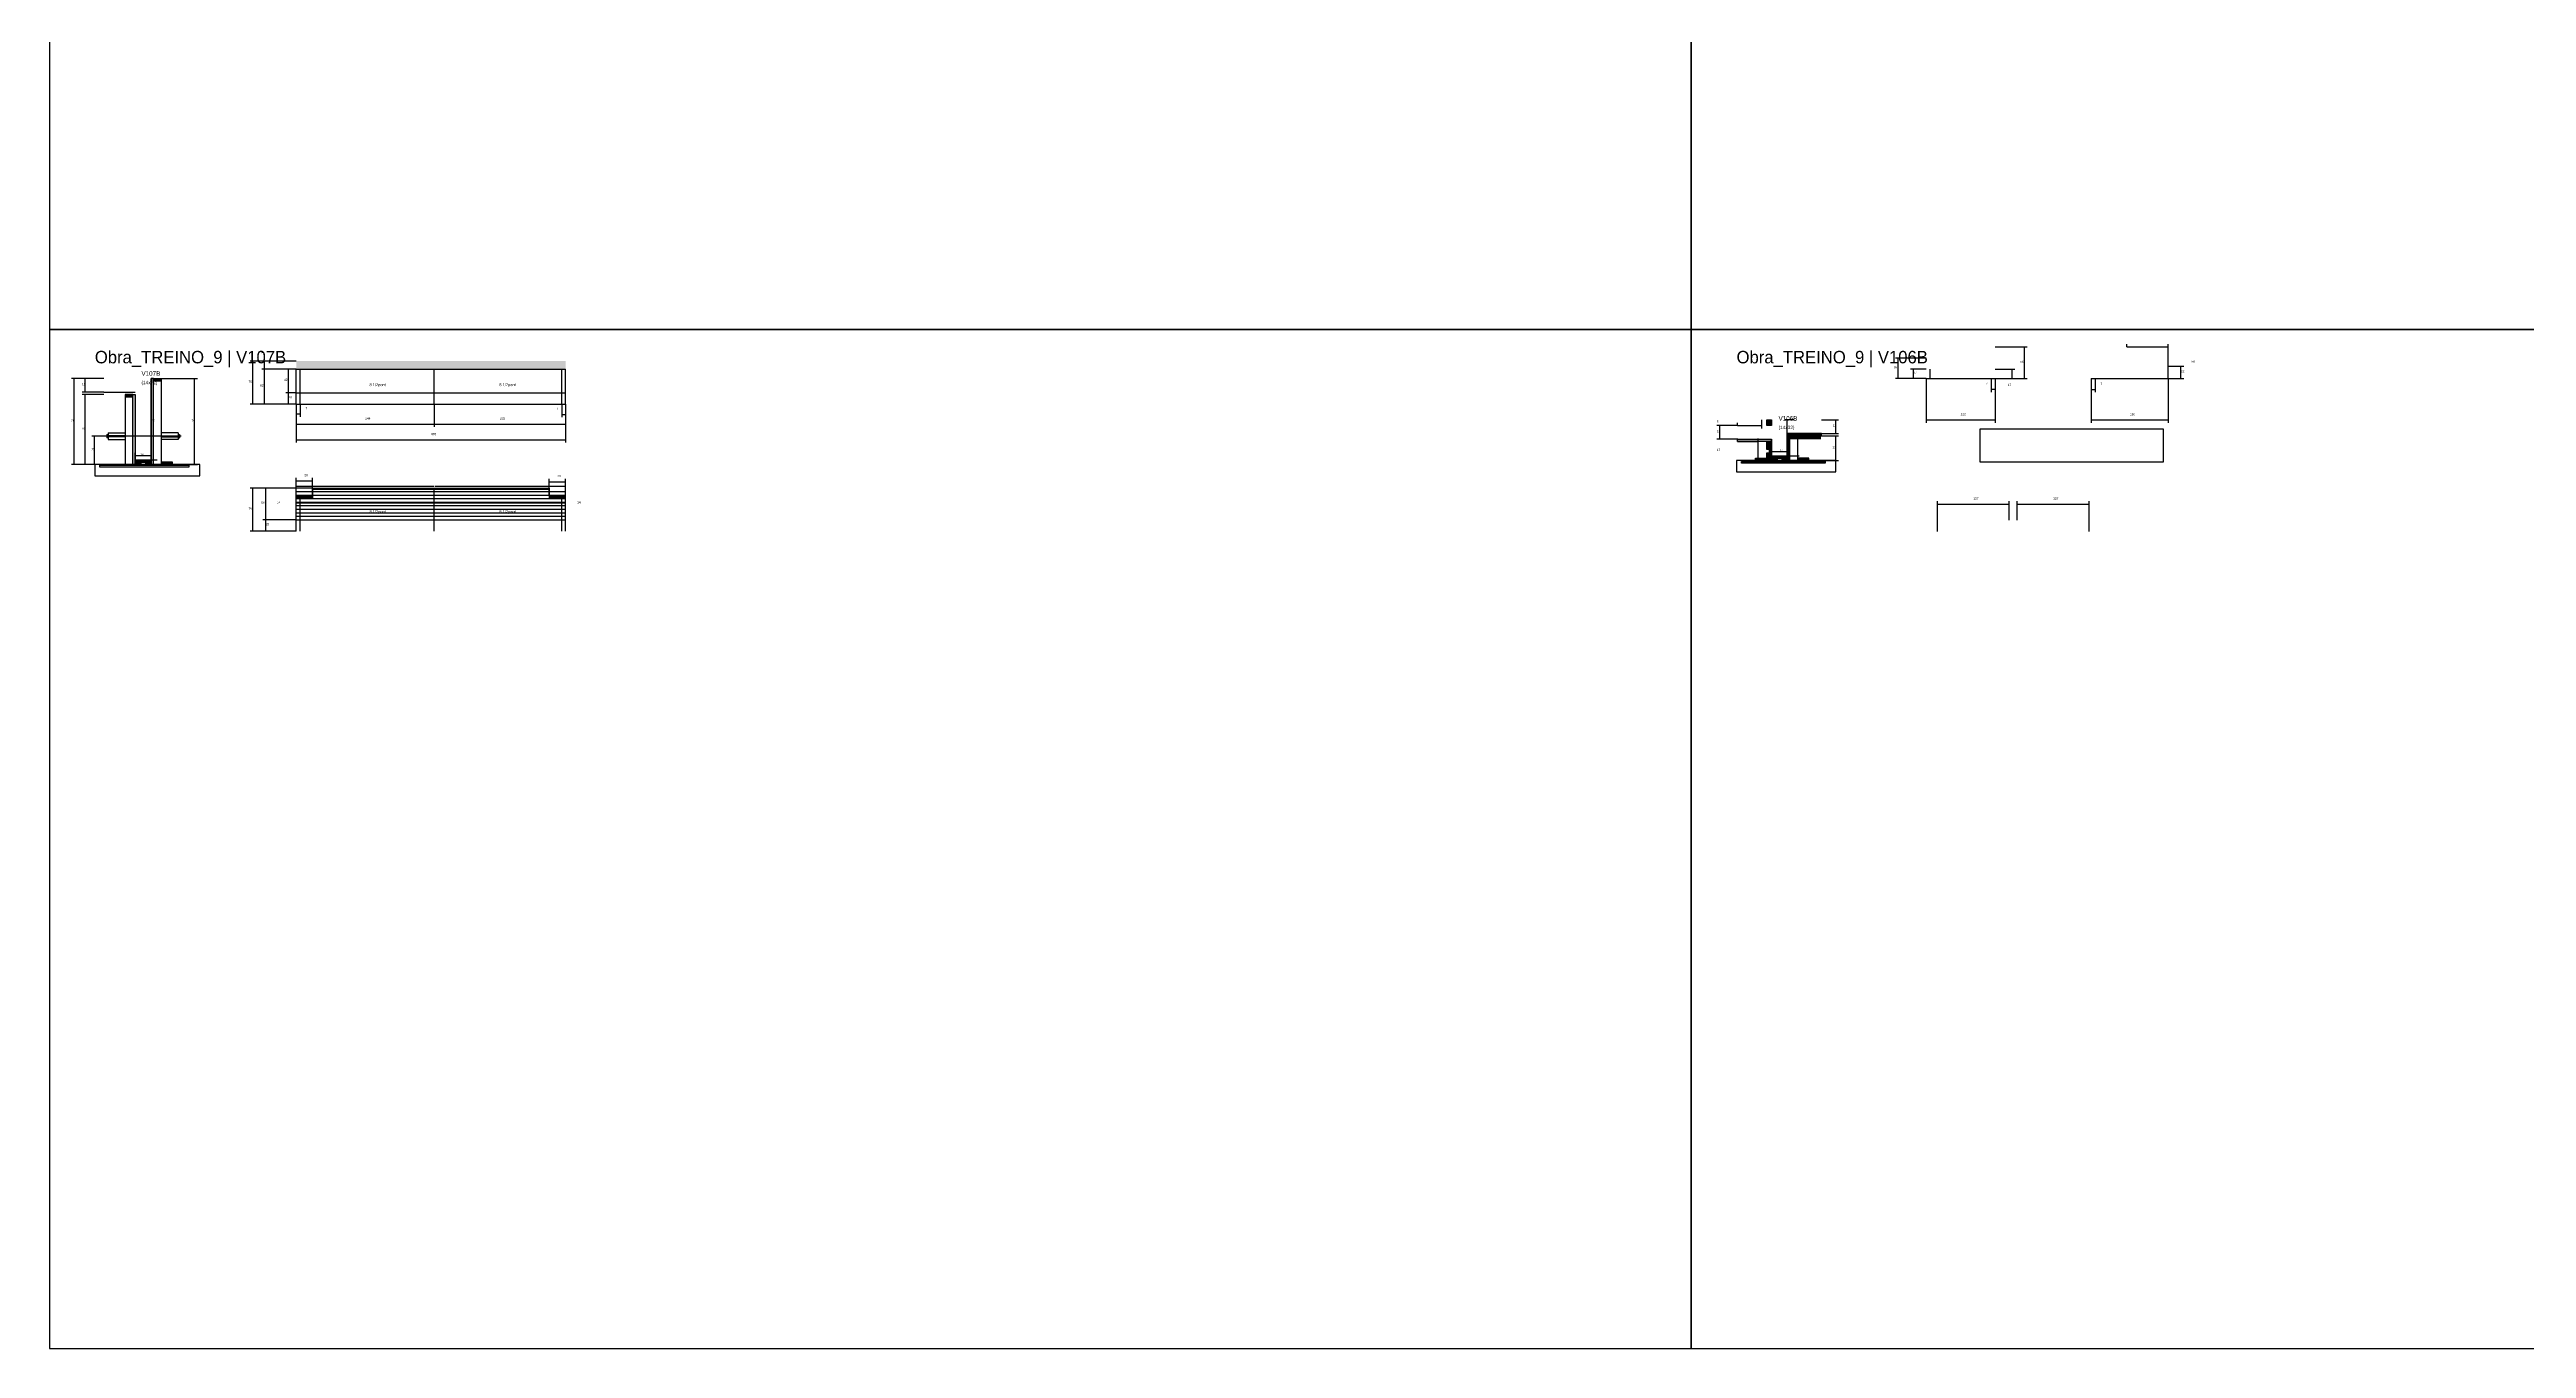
# Model space of a CAD drawing. Header units: metres. Extents: x -41 to 34840, y -36000 to 1848.
# Drawn here: x 0 to 4375, y -36000 to -33706 of the extents above; entities that cross this region are included whole.
import ezdxf

# ---------------------------------------------------------------- set-up
doc = ezdxf.new("R2010")
doc.units = ezdxf.units.M
for name, color, linetype in [('barrote', 126, 'Continuous'), ('CELL_BORDER', 8, 'Continuous'), ('COTA', 4, 'Continuous'), ('Cota Seção (2x)', 4, 'Continuous'), ('Hachura', 253, 'Continuous'), ('LABEL_ID', 3, 'Continuous'), ('Madeira', 126, 'Continuous'), ('NOMENCLATURA', 7, 'Continuous'), ('Painéis', 200, 'Continuous'), ('SARR_2.2x7', 40, 'Continuous'), ('SCO-___-LAJ', 4, 'Continuous'), ('TENSOR', 2, 'Continuous'), ('Texto Seção', 7, 'Continuous')]:
    doc.layers.add(name, color=color, linetype=linetype)

msp = doc.modelspace()

# ---------------------------------------------------------------- hatches: boundary and pattern name
at = {"layer": 'COTA'}
h = msp.add_hatch(dxfattribs=at)
h.set_pattern_fill('AR-CONC', scale=0.03)
h.paths.add_polyline_path([(435.7, -34256), (435.7, -34270), (911.7, -34270), (911.7, -34256)])
at = {"layer": 'Hachura'}
h = msp.add_hatch(color=8, dxfattribs=at)
h.dxf.hatch_style = 1
h.paths.add_polyline_path([(183.4, -34286.8), (179.4, -34286.8), (179.4, -34286.8), (179.4, -34438.8), (179.4, -34438.8), (183.4, -34438.8), (183.4, -34438.8), (183.4, -34286.8)])
h = msp.add_hatch(dxfattribs=at)
h.set_pattern_fill('ANSI31', scale=0.5)
h.paths.add_polyline_path([(183.4, -34291.2), (183.4, -34286.8), (183.4, -34286.8), (197.4, -34286.8), (197.4, -34286.8), (197.4, -34291.2), (197.4, -34291.2), (183.4, -34291.2)])
h = msp.add_hatch(dxfattribs=at)
h.set_pattern_fill('ANSI31', scale=0.5)
h.paths.add_polyline_path([(147.4, -34319.2), (147.4, -34314.8), (147.4, -34314.8), (133.4, -34314.8), (133.4, -34314.8), (133.4, -34319.2), (133.4, -34319.2), (147.4, -34319.2)])
h = msp.add_hatch(color=8, dxfattribs=at)
h.dxf.hatch_style = 1
h.paths.add_polyline_path([(147.4, -34314.8), (151.4, -34314.8), (151.4, -34314.8), (151.4, -34438.8), (151.4, -34438.8), (147.4, -34438.8), (147.4, -34438.8), (147.4, -34314.8)])
h = msp.add_hatch(dxfattribs=at)
h.set_pattern_fill('ANSI31', scale=0.5)
h.paths.add_polyline_path([(3037.9, -34369.9), (3033.5, -34369.9), (3033.5, -34369.9), (3033.5, -34359.9), (3033.5, -34359.9), (3037.9, -34359.9), (3037.9, -34359.9), (3037.9, -34369.9)])
h = msp.add_hatch(color=8, dxfattribs=at)
h.dxf.hatch_style = 1
h.paths.add_polyline_path([(3041.9, -34359.9), (3037.9, -34359.9), (3037.9, -34359.9), (3037.9, -34369.9), (3037.9, -34369.9), (3041.9, -34369.9), (3041.9, -34369.9), (3041.9, -34359.9)])
h = msp.add_hatch(color=8, dxfattribs=at)
h.dxf.hatch_style = 1
h.paths.add_polyline_path([(3129.9, -34387.9), (3129.9, -34383.9), (3129.9, -34383.9), (3069.9, -34383.9), (3069.9, -34383.9), (3069.9, -34387.9), (3069.9, -34387.9), (3129.9, -34387.9)])
h = msp.add_hatch(color=8, dxfattribs=at)
h.dxf.hatch_style = 1
h.paths.add_polyline_path([(3073.9, -34387.9), (3069.9, -34387.9), (3069.9, -34387.9), (3069.9, -34431.9), (3069.9, -34431.9), (3073.9, -34431.9), (3073.9, -34431.9), (3073.9, -34387.9)])
h = msp.add_hatch(dxfattribs=at)
h.set_pattern_fill('ANSI31', scale=0.5)
h.paths.add_polyline_path([(3073.9, -34392.3), (3073.9, -34387.9), (3073.9, -34387.9), (3087.9, -34387.9), (3087.9, -34387.9), (3087.9, -34392.3), (3087.9, -34392.3), (3073.9, -34392.3)])
h = msp.add_hatch(color=8, dxfattribs=at)
h.dxf.hatch_style = 1
h.paths.add_polyline_path([(179.4, -34434.4), (179.4, -34430.8), (179.4, -34430.8), (151.4, -34430.8), (151.4, -34430.8), (151.4, -34434.4), (151.4, -34434.4), (179.4, -34434.4)])
h = msp.add_hatch(color=8, dxfattribs=at)
h.dxf.hatch_style = 1
h.paths.add_polyline_path([(2981.9, -34397.9), (2981.9, -34393.9), (2981.9, -34393.9), (3041.9, -34393.9), (3041.9, -34393.9), (3041.9, -34397.9), (3041.9, -34397.9), (2981.9, -34397.9)])
h = msp.add_hatch(dxfattribs=at)
h.set_pattern_fill('ANSI31', scale=0.5)
h.paths.add_polyline_path([(3013.5, -34431.9), (3013.5, -34427.5), (3013.5, -34427.5), (3033.5, -34427.5), (3033.5, -34427.5), (3033.5, -34431.9), (3033.5, -34431.9), (3013.5, -34431.9)])
h = msp.add_hatch(dxfattribs=at)
h.set_pattern_fill('ANSI31', scale=0.5)
h.paths.add_polyline_path([(3037.9, -34411.9), (3033.5, -34411.9), (3033.5, -34411.9), (3033.5, -34397.9), (3033.5, -34397.9), (3037.9, -34397.9), (3037.9, -34397.9), (3037.9, -34411.9)])
h = msp.add_hatch(dxfattribs=at)
h.set_pattern_fill('ANSI31', scale=0.5)
h.paths.add_polyline_path([(3037.9, -34432.2), (3033.5, -34432.2), (3033.5, -34432.2), (3033.5, -34418.2), (3033.5, -34418.2), (3037.9, -34418.2), (3037.9, -34418.2), (3037.9, -34432.2)])
h = msp.add_hatch(color=8, dxfattribs=at)
h.dxf.hatch_style = 1
h.paths.add_polyline_path([(3037.9, -34431.9), (3041.9, -34431.9), (3041.9, -34397.9), (3037.9, -34397.9)])
h = msp.add_hatch(color=8, dxfattribs=at)
h.dxf.hatch_style = 1
h.paths.add_polyline_path([(3069.9, -34427.5), (3069.9, -34423.9), (3069.9, -34423.9), (3041.9, -34423.9), (3041.9, -34423.9), (3041.9, -34427.5), (3041.9, -34427.5), (3069.9, -34427.5)])
h = msp.add_hatch(dxfattribs=at)
h.set_pattern_fill('ANSI31', scale=0.5)
h.paths.add_polyline_path([(3041.9, -34431.9), (3041.9, -34427.5), (3041.9, -34427.5), (3051.9, -34427.5), (3051.9, -34427.5), (3051.9, -34431.9), (3051.9, -34431.9), (3041.9, -34431.9)])
h = msp.add_hatch(dxfattribs=at)
h.set_pattern_fill('ANSI31', scale=0.5)
h.paths.add_polyline_path([(3069.9, -34431.9), (3069.9, -34427.5), (3069.9, -34427.5), (3059.9, -34427.5), (3059.9, -34427.5), (3059.9, -34431.9), (3059.9, -34431.9), (3069.9, -34431.9)])
h = msp.add_hatch(dxfattribs=at)
h.set_pattern_fill('ANSI31', scale=0.5)
h.paths.add_polyline_path([(3107.9, -34431.9), (3107.9, -34427.5), (3107.9, -34427.5), (3087.9, -34427.5), (3087.9, -34427.5), (3087.9, -34431.9), (3087.9, -34431.9), (3107.9, -34431.9)])
h = msp.add_hatch(dxfattribs=at)
h.set_pattern_fill('ANSI31', scale=0.5)
h.paths.add_polyline_path([(151.4, -34438.8), (151.4, -34434.4), (151.4, -34434.4), (161.4, -34434.4), (161.4, -34434.4), (161.4, -34438.8), (161.4, -34438.8), (151.4, -34438.8)])
h = msp.add_hatch(dxfattribs=at)
h.set_pattern_fill('ANSI31', scale=0.5)
h.paths.add_polyline_path([(179.4, -34438.8), (179.4, -34434.4), (179.4, -34434.4), (169.4, -34434.4), (169.4, -34434.4), (169.4, -34438.8), (169.4, -34438.8), (179.4, -34438.8)])
h = msp.add_hatch(dxfattribs=at)
h.set_pattern_fill('ANSI31', scale=0.5)
h.paths.add_polyline_path([(217.4, -34438.8), (217.4, -34434.4), (217.4, -34434.4), (197.4, -34434.4), (197.4, -34434.4), (197.4, -34438.8), (197.4, -34438.8), (217.4, -34438.8)])

# ---------------------------------------------------------------- linework, layer by layer
for p, q in [((101.4, -34385.8), (101.4, -34391.8)), ((101.4, -34385.8), (103.4, -34385.8)), ((103.4, -34382.8), (103.4, -34394.8)), ((103.4, -34382.8), (133.4, -34382.8)), ((133.4, -34387.8), (103.4, -34387.8)), ((133.4, -34389.8), (103.4, -34389.8)), ((227.4, -34382.8), (197.4, -34382.8)), ((197.4, -34387.8), (227.4, -34387.8)), ((197.4, -34389.8), (227.4, -34389.8)), ((227.4, -34382.8), (227.4, -34394.8)), ((227.4, -34385.8), (229.4, -34385.8)), ((229.4, -34385.8), (229.4, -34391.8)), ((103.4, -34391.8), (101.4, -34391.8)), ((103.4, -34394.8), (133.4, -34394.8)), ((227.4, -34394.8), (197.4, -34394.8)), ((227.4, -34391.8), (229.4, -34391.8))]:
    msp.add_line(p, q)
at = {"layer": 'barrote'}
for points in [[(2980, -34451.9), (3155.6, -34451.9), (3155.6, -34431.9), (2980, -34431.9)], [(80, -34458.8), (265.2, -34458.8), (265.2, -34438.8), (80, -34438.8)]]:
    msp.add_lwpolyline(points, close=True, dxfattribs=at)
at = {"layer": 'CELL_BORDER'}
for points in [[(0, -34200), (2900, -34200), (2900, -32400), (0, -32400)], [(2900, -34200), (5800, -34200), (5800, -32400), (2900, -32400)], [(0, -36000), (2900, -36000), (2900, -34200), (0, -34200)], [(2900, -36000), (5800, -36000), (5800, -34200), (2900, -34200)]]:
    msp.add_lwpolyline(points, close=True, dxfattribs=at)
at = {"layer": 'COTA'}
for p, q in [((435.7, -34256), (354.4, -34256)), ((359.4, -34332), (359.4, -34256)), ((435.7, -34256), (375, -34256)), ((380, -34270), (380, -34256)), ((3314.7, -34251), (3260.5, -34251)), ((3265.5, -34287), (3265.5, -34251)), ((3436.7, -34231), (3493.6, -34231)), ((3488.6, -34287), (3488.6, -34231)), ((3669.5, -34231), (3669.5, -34226)), ((3669.5, -34231), (3742.5, -34231)), ((3742.5, -34287), (3742.5, -34226)), ((95.8, -34286.8), (38.5, -34286.8)), ((43.5, -34438.8), (43.5, -34286.8)), ((95.8, -34286.8), (57.8, -34286.8)), ((62.8, -34310.8), (62.8, -34286.8)), ((197.4, -34286.8), (261.3, -34286.8)), ((256.3, -34438.8), (256.3, -34286.8)), ((435.7, -34270), (375, -34270)), ((435.7, -34270), (375, -34270)), ((380, -34332), (380, -34270)), ((435.7, -34270), (417.2, -34270)), ((422.2, -34312), (422.2, -34270)), ((3314.7, -34287), (3260.5, -34287)), ((3314.7, -34270), (3287.3, -34270)), ((3314.7, -34287), (3287.3, -34287)), ((3292.3, -34287), (3292.3, -34270)), ((3314.7, -34287), (3314.7, -34364.9)), ((3429.7, -34287), (3429.7, -34310.9)), ((3436.7, -34270), (3471.8, -34270)), ((3436.7, -34287), (3436.7, -34364.9)), ((3436.7, -34287), (3436.7, -34310.9)), ((3436.7, -34287), (3471.8, -34287)), ((3436.7, -34287), (3493.6, -34287)), ((3466.8, -34287), (3466.8, -34270)), ((3606.5, -34287), (3606.5, -34364.9)), ((3606.5, -34287), (3606.5, -34311.1)), ((3613.5, -34287), (3613.5, -34311.1)), ((3742.5, -34265), (3769.9, -34265)), ((3742.5, -34287), (3742.5, -34364.9)), ((3742.5, -34287), (3769.9, -34287)), ((3764.9, -34287), (3764.9, -34265)), ((95.8, -34310.8), (57.8, -34310.8)), ((95.8, -34314.8), (57.8, -34314.8)), ((62.8, -34438.8), (62.8, -34314.8)), ((435.7, -34332), (354.4, -34332)), ((435.7, -34332), (375, -34332)), ((435.7, -34312), (417.2, -34312)), ((435.7, -34312), (417.2, -34312)), ((435.7, -34332), (417.2, -34332)), ((422.2, -34332), (422.2, -34312)), ((435.7, -34332), (435.7, -34372.2)), ((435.7, -34332), (435.7, -34399.9)), ((435.7, -34332), (435.7, -34354.2)), ((442.7, -34332), (442.7, -34354.2)), ((679.7, -34332), (679.7, -34372.2)), ((679.7, -34332), (679.7, -34372.2)), ((904.7, -34332), (904.7, -34355.1)), ((911.7, -34332), (911.7, -34399.9)), ((911.7, -34332), (911.7, -34372.2)), ((911.7, -34332), (911.7, -34355.1)), ((3429.7, -34305.9), (3436.7, -34305.9)), ((3606.5, -34306.1), (3613.5, -34306.1)), ((98.1, -34388.8), (74.6, -34388.8)), ((79.6, -34438.8), (79.6, -34388.8)), ((435.7, -34349.2), (442.7, -34349.2)), ((435.7, -34367.2), (679.7, -34367.2)), ((679.7, -34367.2), (911.7, -34367.2)), ((904.7, -34350.1), (911.7, -34350.1)), ((2981.9, -34369.9), (2945.4, -34369.9)), ((2950.4, -34393.9), (2950.4, -34369.9)), ((2981.9, -34369.9), (2981.9, -34364.9)), ((2981.9, -34369.9), (3023.9, -34369.9)), ((3023.9, -34359.9), (3023.9, -34374.9)), ((3129.9, -34359.9), (3160.2, -34359.9)), ((3129.9, -34383.9), (3160.2, -34383.9)), ((3129.9, -34387.9), (3160.2, -34387.9)), ((3155.2, -34383.9), (3155.2, -34359.9)), ((3155.2, -34431.9), (3155.2, -34387.9)), ((3314.7, -34359.9), (3436.7, -34359.9)), ((3606.5, -34359.9), (3742.5, -34359.9)), ((435.7, -34394.9), (911.7, -34394.9)), ((2981.9, -34393.9), (2945.4, -34393.9)), ((2981.9, -34397.9), (2981.9, -34392.9)), ((2981.9, -34397.9), (3017.9, -34397.9)), ((3017.9, -34431.9), (3017.9, -34392.9)), ((3103.5, -34431.9), (3160.2, -34431.9)), ((117.8, -34438.8), (38.5, -34438.8)), ((117.8, -34438.8), (57.8, -34438.8)), ((98.1, -34438.8), (74.6, -34438.8)), ((213, -34438.8), (261.3, -34438.8)), ((435.7, -34494.2), (435.7, -34462.5)), ((435.7, -34467.5), (464.7, -34467.5)), ((464.7, -34480.2), (464.7, -34462.5)), ((882.7, -34480.2), (882.7, -34464)), ((882.7, -34469), (911.7, -34469)), ((911.7, -34494.2), (911.7, -34464)), ((464.7, -34480.2), (354.4, -34480.2)), ((359.4, -34556.2), (359.4, -34480.2)), ((464.7, -34480.2), (376.8, -34480.2)), ((381.8, -34536.2), (381.8, -34480.2)), ((435.7, -34494.2), (435.7, -34489.2)), ((435.7, -34494.2), (464.7, -34494.2)), ((464.7, -34480.2), (464.7, -34499.2)), ((882.7, -34480.2), (882.7, -34499.2)), ((882.7, -34494.2), (911.7, -34494.2)), ((911.7, -34494.2), (911.7, -34489.2)), ((3334.8, -34557.2), (3334.8, -34503.7)), ((3334.8, -34508.7), (3461.8, -34508.7)), ((3461.8, -34537.2), (3461.8, -34503.7)), ((3475.8, -34537.2), (3475.8, -34503.7)), ((3475.8, -34508.7), (3602.8, -34508.7)), ((3602.8, -34557.2), (3602.8, -34503.7)), ((435.7, -34556.2), (354.4, -34556.2)), ((435.7, -34536.2), (376.8, -34536.2)), ((435.7, -34536.2), (376.8, -34536.2)), ((435.7, -34556.2), (376.8, -34556.2)), ((381.8, -34556.2), (381.8, -34536.2))]:
    msp.add_line(p, q, dxfattribs=at)
at = {"layer": 'Cota Seção (2x)'}
for p, q in [((179.4, -34430.8), (179.4, -34286.8)), ((179.4, -34286.8), (184.4, -34286.8)), ((3080.9, -34359.9), (3064.4, -34359.9)), ((3069.4, -34423.9), (3069.4, -34359.9)), ((151.4, -34438.8), (151.4, -34417.8)), ((151.4, -34422.8), (179.4, -34422.8)), ((190.4, -34430.8), (174.4, -34430.8)), ((179.4, -34438.8), (179.4, -34417.8)), ((3041.9, -34431.9), (3041.9, -34410.9)), ((3041.9, -34415.9), (3069.9, -34415.9)), ((3090.5, -34423.9), (3064.4, -34423.9)), ((3069.9, -34431.9), (3069.9, -34410.9))]:
    msp.add_line(p, q, dxfattribs=at)
at = {"layer": 'Madeira'}
for points in [[(183.4, -34291.2), (183.4, -34286.8), (197.4, -34286.8), (197.4, -34291.2)], [(183.4, -34286.8), (197.4, -34286.8), (197.4, -34438.8), (183.4, -34438.8)], [(147.4, -34319.2), (147.4, -34314.8), (133.4, -34314.8), (133.4, -34319.2)], [(147.4, -34314.8), (133.4, -34314.8), (133.4, -34438.8), (147.4, -34438.8)], [(3037.9, -34369.9), (3033.5, -34369.9), (3033.5, -34359.9), (3037.9, -34359.9)], [(3073.9, -34392.3), (3073.9, -34387.9), (3087.9, -34387.9), (3087.9, -34392.3)], [(3073.9, -34387.9), (3087.9, -34387.9), (3087.9, -34431.9), (3073.9, -34431.9)], [(2980, -34451.9), (3155.6, -34451.9), (3155.6, -34431.9), (2980, -34431.9)], [(3013.5, -34431.9), (3013.5, -34427.5), (3033.5, -34427.5), (3033.5, -34431.9)], [(3037.9, -34411.9), (3033.5, -34411.9), (3033.5, -34397.9), (3037.9, -34397.9)], [(3037.9, -34432.2), (3033.5, -34432.2), (3033.5, -34418.2), (3037.9, -34418.2)], [(3041.9, -34431.9), (3041.9, -34427.5), (3051.9, -34427.5), (3051.9, -34431.9)], [(3069.9, -34431.9), (3069.9, -34427.5), (3059.9, -34427.5), (3059.9, -34431.9)], [(3107.9, -34431.9), (3107.9, -34427.5), (3087.9, -34427.5), (3087.9, -34431.9)], [(80, -34458.8), (265.2, -34458.8), (265.2, -34438.8), (80, -34438.8)], [(151.4, -34438.8), (151.4, -34434.4), (161.4, -34434.4), (161.4, -34438.8)], [(179.4, -34438.8), (179.4, -34434.4), (169.4, -34434.4), (169.4, -34438.8)], [(217.4, -34438.8), (217.4, -34434.4), (197.4, -34434.4), (197.4, -34438.8)]]:
    msp.add_lwpolyline(points, close=True, dxfattribs=at)
at = {"layer": 'NOMENCLATURA'}
msp.add_lwpolyline([(3410.2, -34375.9), (3733.6, -34375.9), (3733.6, -34434.6), (3410.2, -34434.6)], close=True, dxfattribs=at)
at = {"layer": 'Painéis'}
for p, q in [((435.7, -34270), (911.7, -34270)), ((435.7, -34332), (435.7, -34270)), ((679.7, -34332), (679.7, -34270)), ((911.7, -34332), (911.7, -34270)), ((3314.7, -34287), (3436.7, -34287)), ((3606.5, -34287), (3742.5, -34287)), ((95.8, -34310.8), (151.4, -34310.8)), ((435.7, -34312), (911.7, -34312)), ((435.7, -34332), (911.7, -34332)), ((3041.9, -34369.9), (3041.9, -34359.9)), ((3069.9, -34383.9), (3129.9, -34383.9)), ((3069.9, -34387.9), (3069.9, -34383.9)), ((3069.9, -34431.9), (3069.9, -34387.9)), ((3129.9, -34387.9), (3129.9, -34383.9)), ((151.4, -34430.8), (179.4, -34430.8)), ((2981.9, -34393.9), (3041.9, -34393.9)), ((2981.9, -34397.9), (2981.9, -34393.9)), ((3041.9, -34397.9), (3041.9, -34393.9)), ((3041.9, -34431.9), (3041.9, -34397.9)), ((435.7, -34494.2), (464.7, -34494.2)), ((435.7, -34556.2), (435.7, -34494.2)), ((464.7, -34480.2), (882.7, -34480.2)), ((464.7, -34494.2), (464.7, -34480.2)), ((679.7, -34556.2), (679.7, -34480.2)), ((882.7, -34494.2), (882.7, -34480.2)), ((882.7, -34494.2), (911.7, -34494.2)), ((911.7, -34556.2), (911.7, -34494.2)), ((435.7, -34536.2), (911.7, -34536.2))]:
    msp.add_line(p, q, dxfattribs=at)
for points in [[(183.4, -34286.8), (179.4, -34286.8), (179.4, -34438.8), (183.4, -34438.8)], [(147.4, -34314.8), (151.4, -34314.8), (151.4, -34438.8), (147.4, -34438.8)], [(3037.9, -34359.9), (3041.9, -34359.9), (3041.9, -34369.9), (3037.9, -34369.9)], [(3129.9, -34387.9), (3129.9, -34383.9), (3069.9, -34383.9), (3069.9, -34387.9)], [(3073.9, -34387.9), (3069.9, -34387.9), (3069.9, -34431.9), (3073.9, -34431.9)], [(179.4, -34434.4), (179.4, -34430.8), (151.4, -34430.8), (151.4, -34434.4)], [(2981.9, -34397.9), (2981.9, -34393.9), (3041.9, -34393.9), (3041.9, -34397.9)], [(3037.9, -34397.9), (3041.9, -34397.9), (3041.9, -34431.9), (3037.9, -34431.9)], [(3069.9, -34427.5), (3069.9, -34423.9), (3041.9, -34423.9), (3041.9, -34427.5)]]:
    msp.add_lwpolyline(points, close=True, dxfattribs=at)
at = {"layer": 'SARR_2.2x7'}
for p, q in [((442.7, -34332), (442.7, -34270)), ((904.7, -34332), (904.7, -34270)), ((3321.7, -34287), (3321.7, -34270)), ((3071.1, -34385), (3129.1, -34385)), ((3071.1, -34386.1), (3129.1, -34386.1)), ((3071.1, -34387.2), (3129.1, -34387.2)), ((3071.1, -34388.3), (3129.1, -34388.3)), ((3071.1, -34389.5), (3129.1, -34389.5)), ((3071.1, -34390.6), (3129.1, -34390.6)), ((3071.1, -34391.7), (3129.1, -34391.7)), ((3071.1, -34392.8), (3129.1, -34392.8)), ((436.7, -34477), (678.7, -34477)), ((680.7, -34477), (910.7, -34477)), ((435.7, -34496.4), (464.7, -34496.4)), ((436.7, -34486.4), (678.7, -34486.4)), ((436.7, -34492.6), (678.7, -34492.6)), ((436.7, -34498.9), (678.7, -34498.9)), ((436.7, -34505.1), (678.7, -34505.1)), ((436.7, -34506.6), (678.7, -34506.6)), ((436.7, -34511.3), (678.7, -34511.3)), ((436.7, -34517.5), (678.7, -34517.5)), ((442.7, -34556.2), (442.7, -34494.2)), ((464.7, -34482.4), (679.7, -34482.4)), ((679.7, -34482.4), (882.7, -34482.4)), ((680.7, -34486.4), (910.7, -34486.4)), ((680.7, -34492.6), (910.7, -34492.6)), ((680.7, -34498.9), (910.7, -34498.9)), ((680.7, -34505.1), (910.7, -34505.1)), ((680.7, -34506.6), (910.7, -34506.6)), ((680.7, -34511.3), (910.7, -34511.3)), ((680.7, -34517.5), (910.7, -34517.5)), ((882.7, -34496.4), (911.7, -34496.4)), ((904.7, -34556.2), (904.7, -34494.2)), ((436.7, -34523.8), (678.7, -34523.8)), ((436.7, -34530), (678.7, -34530)), ((680.7, -34523.8), (910.7, -34523.8)), ((680.7, -34530), (910.7, -34530))]:
    msp.add_line(p, q, dxfattribs=at)
at = {"layer": 'SCO-___-LAJ'}
for points in [[(2989, -34433.2), (3136.7, -34433.2), (3136.7, -34436.4), (2989, -34436.4)], [(89, -34440.1), (246.3, -34440.1), (246.3, -34443.3), (89, -34443.3)]]:
    msp.add_lwpolyline(points, close=True, dxfattribs=at)
at = {"layer": 'TENSOR'}
msp.add_line((232.4, -34388.8), (98.1, -34388.8), dxfattribs=at)

# ---------------------------------------------------------------- texts
at = {"layer": 'COTA'}
for s, p in [('14', (372, -34242.6)), ('56', (3480.6, -34259)), ('56', (3783.7, -34259)), ('12', (57.3, -34298.8)), ('76', (351.4, -34294)), ('62', (372, -34301)), ('42', (414.2, -34291)), ('36', (3257.5, -34269)), ('17', (3292.3, -34278.5)), ('7', (3420.4, -34297.9)), ('17', (3458.8, -34300.1)), ('7', (3622.8, -34298.1)), ('22', (3764.9, -34276)), ('20', (422.2, -34322)), ('7', (452, -34341.2)), ('7', (895.3, -34342.1)), ('76', (38, -34362.8)), ('62', (57.3, -34376.8)), ('76', (250.8, -34362.8)), ('244', (557.7, -34359.2)), ('476', (673.7, -34386.9)), ('232', (795.7, -34359.2)), ('5', (2944.9, -34364.9)), ('12', (2944.9, -34381.9)), ('12', (3149.7, -34371.9)), ('122', (3375.7, -34351.9)), ('136', (3674.5, -34351.9)), ('25', (74.1, -34413.8)), ('17', (2944.9, -34414.9)), ('22', (3149.7, -34409.9)), ('29', (450.2, -34459.5)), ('29', (897.2, -34461)), ('76', (351.4, -34518.2)), ('56', (373.8, -34508.2)), ('14', (401.3, -34507.6)), ('14', (932, -34507.6)), ('127', (3398.3, -34500.7)), ('127', (3539.3, -34500.7)), ('20', (381.8, -34546.2))]:
    msp.add_text(s, height=4, dxfattribs=at).set_placement(p)
at = {"layer": 'Cota Seção (2x)'}
for s, p in [('72', (179.4, -34362.8)), ('32', (3069.4, -34387.9)), ('14', (160.4, -34422.8)), ('14', (3056.2, -34415.9))]:
    msp.add_text(s, height=4, dxfattribs=at).set_placement(p)
at = {"layer": 'LABEL_ID'}
for s, p in [('Obra_TREINO_9 | V107B', (80, -34260)), ('Obra_TREINO_9 | V106B', (2980, -34260))]:
    msp.add_text(s, height=22, dxfattribs=at).set_placement(p)
at = {"layer": 'NOMENCLATURA'}
for p in [(565.2, -34300.3), (794.5, -34300.3), (565.2, -34524.5), (794.5, -34524.5)]:
    msp.add_text('8 1/2pont', height=5, dxfattribs=at).set_placement(p)
at = {"layer": 'Texto Seção'}
for s, height, p in [('V107B', 8, (162.4, -34281.8)), ('(14x72)', 6, (162.4, -34296.8)), ('V106B', 8, (3054.2, -34361.2)), ('(14x32)', 6, (3054.2, -34376.2))]:
    msp.add_text(s, height=height, dxfattribs=at).set_placement(p)

doc.saveas('drawing.dxf')
